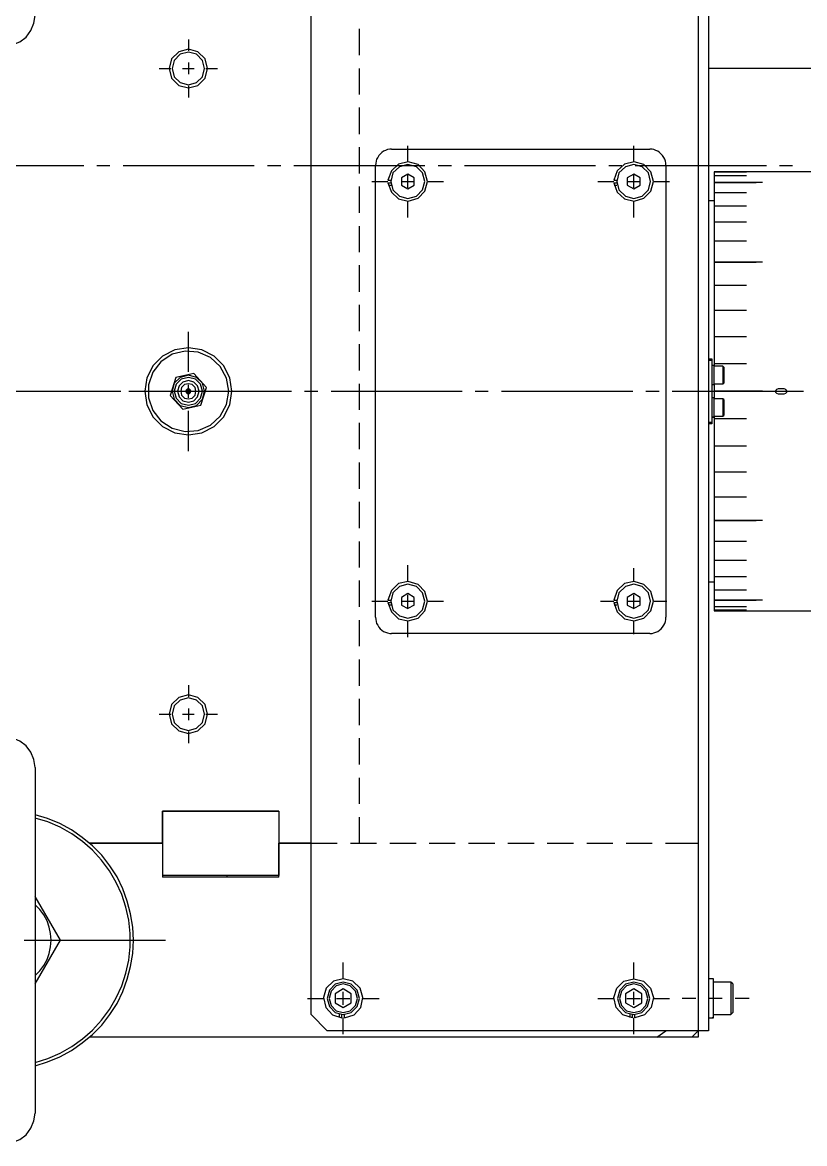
# Model space of a CAD drawing. Header units: millimetres. Extents: x -211 to 45495, y 24 to 52952.
# Drawn here: x 9934.4 to 10176.7, y 40282.5 to 40629.8 of the extents above; entities that cross this region are included whole.
import ezdxf

# ---------------------------------------------------------------- set-up
doc = ezdxf.new("R2010")
doc.units = ezdxf.units.MM
doc.layers.add('Layer2', color=7, linetype='Continuous')

# ---------------------------------------------------------------- blocks, each defined once
blk = doc.blocks.new('BLKF1716')
at = {"layer": 'Layer2', "color": 7, "linetype": 'Continuous', "lineweight": 25}
for p, q in [((9981.6, 40528.38), (9977.82, 40526.4)), ((9985.82, 40528.98), (9981.6, 40528.38)), ((9989.96, 40528.38), (9985.82, 40528.98)), ((9993.75, 40526.4), (9989.96, 40528.38)), ((9977.82, 40526.4), (9974.89, 40523.47)), ((9996.67, 40523.47), (9993.75, 40526.4)), ((9974.89, 40523.47), (9972.91, 40519.68)), ((9998.66, 40519.68), (9996.67, 40523.47)), ((9972.91, 40519.68), (9972.3, 40515.55)), ((9999.26, 40515.55), (9998.66, 40519.68)), ((9972.3, 40515.55), (9972.91, 40511.33)), ((9972.91, 40511.33), (9974.89, 40507.54)), ((9996.67, 40507.54), (9998.66, 40511.33)), ((9974.89, 40507.54), (9977.82, 40504.61)), ((9993.75, 40504.61), (9996.67, 40507.54)), ((9977.82, 40504.61), (9981.6, 40502.63)), ((9989.96, 40502.63), (9993.75, 40504.61)), ((9981.6, 40502.63), (9985.82, 40502.03)), ((9985.82, 40502.03), (9989.96, 40502.63))]:
    blk.add_line(p, q, dxfattribs=at)
blk = doc.blocks.new('BLKF1717')
at = {"layer": 'Layer2', "color": 7, "linetype": 'Continuous', "lineweight": 25}
for p, q in [((9980.74, 40527), (9977.3, 40524.67)), ((9984.79, 40527.95), (9980.74, 40527)), ((9988.84, 40527.6), (9984.79, 40527.95)), ((9992.63, 40525.97), (9988.84, 40527.6)), ((9995.64, 40523.21), (9992.63, 40525.97)), ((9974.8, 40521.49), (9973.42, 40517.53)), ((9977.3, 40524.67), (9974.8, 40521.49)), ((9997.62, 40519.59), (9995.64, 40523.21)), ((9998.31, 40515.55), (9997.62, 40519.59)), ((9973.42, 40517.53), (9973.42, 40513.48)), ((9973.42, 40513.48), (9974.8, 40509.6)), ((9995.64, 40507.8), (9997.62, 40511.41)), ((9974.8, 40509.6), (9977.3, 40506.33)), ((9992.63, 40505.04), (9995.64, 40507.8)), ((9977.3, 40506.33), (9980.74, 40504.09)), ((9980.74, 40504.09), (9984.79, 40503.06)), ((9988.84, 40503.4), (9992.63, 40505.04)), ((9984.79, 40503.06), (9988.84, 40503.4))]:
    blk.add_line(p, q, dxfattribs=at)
blk = doc.blocks.new('BLKF1934')
at = {"layer": 'Layer2', "color": 7, "linetype": 'Continuous', "lineweight": 25}
for p, q in [((9919.26, 40631.97), (9919.6, 40629.56)), ((9919.6, 40629.56), (9920.55, 40627.24)), ((9937, 40627.24), (9937.94, 40629.56)), ((9937.94, 40629.56), (9938.29, 40631.97)), ((9920.55, 40627.24), (9922.1, 40625.26)), ((9935.53, 40625.26), (9937, 40627.24)), ((9922.1, 40625.26), (9923.99, 40623.79)), ((9923.99, 40623.79), (9926.32, 40622.84)), ((9926.32, 40622.84), (9928.82, 40622.5)), ((9928.82, 40622.5), (9931.23, 40622.84)), ((9931.23, 40622.84), (9933.55, 40623.79)), ((9933.55, 40623.79), (9935.53, 40625.26))]:
    blk.add_line(p, q, dxfattribs=at)
blk = doc.blocks.new('BLKF1936')
at = {"layer": 'Layer2', "color": 7, "linetype": 'Continuous', "lineweight": 25}
for p, q in [((9945.95, 40381.64), (9942.16, 40383.19)), ((9949.57, 40379.66), (9945.95, 40381.64)), ((9952.93, 40377.33), (9949.57, 40379.66)), ((9956.11, 40374.75), (9952.93, 40377.33)), ((9958.96, 40371.82), (9956.11, 40374.75)), ((9961.45, 40368.55), (9958.96, 40371.82)), ((9963.69, 40365.1), (9961.45, 40368.55)), ((9965.5, 40361.4), (9963.69, 40365.1)), ((9966.88, 40357.61), (9965.5, 40361.4)), ((9967.91, 40353.65), (9966.88, 40357.61)), ((9968.6, 40349.6), (9967.91, 40353.65)), ((9968.77, 40345.56), (9968.6, 40349.6)), ((9968.6, 40341.42), (9968.77, 40345.56)), ((9967.91, 40337.38), (9968.6, 40341.42)), ((9966.88, 40333.41), (9967.91, 40337.38)), ((9965.5, 40329.63), (9966.88, 40333.41)), ((9963.69, 40325.92), (9965.5, 40329.63)), ((9961.45, 40322.48), (9963.69, 40325.92)), ((9958.96, 40319.21), (9961.45, 40322.48)), ((9956.11, 40316.28), (9958.96, 40319.21)), ((9949.57, 40311.37), (9952.93, 40313.69)), ((9952.93, 40313.69), (9956.11, 40316.28)), ((9942.16, 40307.84), (9945.95, 40309.39)), ((9945.95, 40309.39), (9949.57, 40311.37)), ((9938.29, 40306.63), (9942.16, 40307.84))]:
    blk.add_line(p, q, dxfattribs=at)
blk = doc.blocks.new('BLKF1938')
at = {"layer": 'Layer2', "color": 7, "linetype": 'Continuous', "lineweight": 25}
for p, q in [((9946.04, 40380.52), (9942.25, 40382.16)), ((9949.66, 40378.45), (9946.04, 40380.52)), ((9953.01, 40376.04), (9949.66, 40378.45)), ((9956.11, 40373.37), (9953.01, 40376.04)), ((9958.87, 40370.27), (9956.11, 40373.37)), ((9961.37, 40367), (9958.87, 40370.27)), ((9963.43, 40363.38), (9961.37, 40367)), ((9965.16, 40359.68), (9963.43, 40363.38)), ((9966.45, 40355.72), (9965.16, 40359.68)), ((9967.31, 40351.67), (9966.45, 40355.72)), ((9967.74, 40347.54), (9967.31, 40351.67)), ((9967.74, 40343.49), (9967.74, 40347.54)), ((9967.31, 40339.36), (9967.74, 40343.49)), ((9966.45, 40335.31), (9967.31, 40339.36)), ((9965.16, 40331.35), (9966.45, 40335.31)), ((9963.43, 40327.65), (9965.16, 40331.35)), ((9961.37, 40324.03), (9963.43, 40327.65)), ((9958.87, 40320.76), (9961.37, 40324.03)), ((9956.11, 40317.66), (9958.87, 40320.76)), ((9953.01, 40314.99), (9956.11, 40317.66)), ((9949.66, 40312.58), (9953.01, 40314.99)), ((9942.25, 40308.87), (9946.04, 40310.51)), ((9946.04, 40310.51), (9949.66, 40312.58)), ((9938.29, 40307.67), (9942.25, 40308.87))]:
    blk.add_line(p, q, dxfattribs=at)
blk = doc.blocks.new('BLKF1939')
at = {"layer": 'Layer2', "color": 7, "linetype": 'Continuous', "lineweight": 25}
for p, q in [((9940.96, 40353.39), (9939.75, 40355.03)), ((9941.99, 40351.5), (9940.96, 40353.39)), ((9942.68, 40349.6), (9941.99, 40351.5)), ((9943.11, 40347.54), (9942.68, 40349.6)), ((9943.28, 40345.56), (9943.11, 40347.54)), ((9943.11, 40343.49), (9943.28, 40345.56)), ((9941.99, 40339.53), (9942.68, 40341.42)), ((9942.68, 40341.42), (9943.11, 40343.49)), ((9939.75, 40336), (9940.96, 40337.72)), ((9940.96, 40337.72), (9941.99, 40339.53)), ((9938.29, 40334.53), (9939.75, 40336))]:
    blk.add_line(p, q, dxfattribs=at)
blk = doc.blocks.new('BLKF1941')
at = {"layer": 'Layer2', "color": 7, "linetype": 'Continuous', "lineweight": 25}
for p, q in [((9919.26, 40291.99), (9919.6, 40289.58)), ((9919.6, 40289.58), (9920.55, 40287.26)), ((9937, 40287.26), (9937.94, 40289.58)), ((9920.55, 40287.26), (9922.1, 40285.28)), ((9922.1, 40285.28), (9923.99, 40283.81)), ((9933.55, 40283.81), (9935.53, 40285.28)), ((9935.53, 40285.28), (9937, 40287.26)), ((9923.99, 40283.81), (9926.32, 40282.87)), ((9926.32, 40282.87), (9928.82, 40282.52)), ((9928.82, 40282.52), (9931.23, 40282.87)), ((9931.23, 40282.87), (9933.55, 40283.81))]:
    blk.add_line(p, q, dxfattribs=at)
blk = doc.blocks.new('BLKF1942')
at = {"layer": 'Layer2', "color": 7, "linetype": 'Continuous', "lineweight": 25}
for p, q in [((9923.99, 40407.21), (9922.1, 40405.75)), ((9926.32, 40408.16), (9923.99, 40407.21)), ((9928.82, 40408.51), (9926.32, 40408.16)), ((9931.23, 40408.16), (9928.82, 40408.51)), ((9933.55, 40407.21), (9931.23, 40408.16)), ((9935.53, 40405.75), (9933.55, 40407.21)), ((9920.55, 40403.77), (9919.6, 40401.45)), ((9922.1, 40405.75), (9920.55, 40403.77)), ((9937, 40403.77), (9935.53, 40405.75)), ((9937.94, 40401.45), (9937, 40403.77)), ((9919.6, 40401.45), (9919.26, 40399.03)), ((9938.29, 40399.03), (9937.94, 40401.45))]:
    blk.add_line(p, q, dxfattribs=at)
blk = doc.blocks.new('BLKF2115')
at = {"layer": 'Layer2', "color": 7, "linetype": 'Continuous', "lineweight": 25}
for p, q in [((9985.39, 40515.72), (9985.31, 40515.55)), ((9985.31, 40515.55), (9985.39, 40515.29)), ((9985.57, 40515.98), (9985.39, 40515.72)), ((9985.39, 40515.29), (9985.57, 40515.12)), ((9986, 40515.98), (9985.57, 40515.98)), ((9985.57, 40515.12), (9985.82, 40515.03)), ((9985.82, 40515.03), (9986, 40515.12)), ((9986.25, 40515.72), (9986, 40515.98)), ((9986, 40515.12), (9986.25, 40515.29)), ((9986.25, 40515.55), (9986.25, 40515.72))]:
    blk.add_line(p, q, dxfattribs=at)
blk = doc.blocks.new('BLKF2116')
at = {"layer": 'Layer2', "color": 7, "linetype": 'Continuous', "lineweight": 25}
for p, q in [((9985.14, 40515.89), (9984.96, 40515.55)), ((9984.96, 40515.55), (9985.14, 40515.12)), ((9985.39, 40516.15), (9985.14, 40515.89)), ((9985.14, 40515.12), (9985.39, 40514.86)), ((9985.82, 40516.32), (9985.39, 40516.15)), ((9985.39, 40514.86), (9985.82, 40514.77)), ((9986.17, 40516.15), (9985.82, 40516.32)), ((9985.82, 40514.77), (9986.17, 40514.86)), ((9986.43, 40515.89), (9986.17, 40516.15)), ((9986.17, 40514.86), (9986.43, 40515.12)), ((9986.6, 40515.55), (9986.43, 40515.89))]:
    blk.add_line(p, q, dxfattribs=at)
blk = doc.blocks.new('BLKF2117')
at = {"layer": 'Layer2', "color": 7, "linetype": 'Continuous', "lineweight": 25}
for p, q in [((9985.82, 40517.87), (9984.62, 40517.61)), ((9986.94, 40517.61), (9985.82, 40517.87)), ((9983.67, 40516.75), (9983.41, 40515.55)), ((9983.41, 40515.55), (9983.67, 40514.34)), ((9984.62, 40517.61), (9983.67, 40516.75)), ((9983.67, 40514.34), (9984.62, 40513.39)), ((9987.89, 40516.75), (9986.94, 40517.61)), ((9986.94, 40513.39), (9987.89, 40514.34)), ((9988.15, 40515.55), (9987.89, 40516.75)), ((9984.62, 40513.39), (9985.82, 40513.14)), ((9985.82, 40513.14), (9986.94, 40513.39))]:
    blk.add_line(p, q, dxfattribs=at)
blk = doc.blocks.new('BLKF2118')
at = {"layer": 'Layer2', "color": 7, "linetype": 'Continuous', "lineweight": 25}
for p, q in [((9984.1, 40518.39), (9982.9, 40517.18)), ((9985.82, 40518.82), (9984.1, 40518.39)), ((9987.46, 40518.39), (9985.82, 40518.82)), ((9988.67, 40517.18), (9987.46, 40518.39)), ((9982.9, 40517.18), (9982.47, 40515.55)), ((9982.47, 40515.55), (9982.9, 40513.82)), ((9989.1, 40515.55), (9988.67, 40517.18)), ((9982.9, 40513.82), (9984.1, 40512.62)), ((9984.1, 40512.62), (9985.82, 40512.19)), ((9985.82, 40512.19), (9987.46, 40512.62)), ((9987.46, 40512.62), (9988.67, 40513.82))]:
    blk.add_line(p, q, dxfattribs=at)
blk = doc.blocks.new('BLKF2119')
at = {"layer": 'Layer2', "color": 7, "linetype": 'Continuous', "lineweight": 25}
for p, q in [((9983.59, 40519.25), (9982.04, 40517.7)), ((9985.82, 40519.85), (9983.59, 40519.25)), ((9987.98, 40519.25), (9985.82, 40519.85)), ((9989.53, 40517.7), (9987.98, 40519.25)), ((9982.04, 40517.7), (9981.43, 40515.55)), ((9981.43, 40515.55), (9982.04, 40513.39)), ((9990.13, 40515.55), (9989.53, 40517.7)), ((9982.04, 40513.39), (9983.59, 40511.76)), ((9983.59, 40511.76), (9985.82, 40511.24)), ((9985.82, 40511.24), (9987.98, 40511.76)), ((9987.98, 40511.76), (9989.53, 40513.39))]:
    blk.add_line(p, q, dxfattribs=at)
blk = doc.blocks.new('BLKF2120')
at = {"layer": 'Layer2', "color": 7, "linetype": 'Continuous', "lineweight": 25}
for p, q in [((9981.43, 40518.04), (9980.74, 40515.55)), ((9983.24, 40519.85), (9981.43, 40518.04)), ((9985.82, 40520.54), (9983.24, 40519.85)), ((9988.32, 40519.85), (9985.82, 40520.54)), ((9990.13, 40518.04), (9988.32, 40519.85)), ((9990.82, 40515.55), (9990.13, 40518.04)), ((9980.74, 40515.55), (9981.43, 40513.05)), ((9981.43, 40513.05), (9983.24, 40511.15)), ((9983.24, 40511.15), (9985.82, 40510.55)), ((9985.82, 40510.55), (9988.32, 40511.15)), ((9988.32, 40511.15), (9990.13, 40513.05))]:
    blk.add_line(p, q, dxfattribs=at)
blk = doc.blocks.new('BLKF2133')
at = {"layer": 'Layer2', "color": 7, "linetype": 'Continuous', "lineweight": 25}
for p, q in [((10126.28, 40328.94), (10123.78, 40330.4)), ((10121.28, 40328.94), (10121.28, 40326.1)), ((10126.28, 40326.1), (10126.28, 40328.94)), ((10121.28, 40326.1), (10123.78, 40324.63)), ((10123.78, 40324.63), (10126.28, 40326.1))]:
    blk.add_line(p, q, dxfattribs=at)
blk = doc.blocks.new('BLKF2134')
at = {"layer": 'Layer2', "color": 7, "linetype": 'Continuous', "lineweight": 25}
for p, q in [((10121.54, 40331.35), (10119.99, 40329.71)), ((10123.78, 40331.95), (10121.54, 40331.35)), ((10126.02, 40331.35), (10123.78, 40331.95)), ((10127.57, 40329.71), (10126.02, 40331.35)), ((10119.99, 40329.71), (10119.39, 40327.47)), ((10119.39, 40327.47), (10119.99, 40325.32)), ((10128.17, 40327.47), (10127.57, 40329.71)), ((10119.99, 40325.32), (10121.54, 40323.68)), ((10121.54, 40323.68), (10123.78, 40323.08)), ((10123.78, 40323.08), (10126.02, 40323.68)), ((10126.02, 40323.68), (10127.57, 40325.32))]:
    blk.add_line(p, q, dxfattribs=at)
blk = doc.blocks.new('BLKF2135')
at = {"layer": 'Layer2', "color": 7, "linetype": 'Continuous', "lineweight": 25}
for p, q in [((10121.28, 40331.86), (10119.47, 40330.06)), ((10123.78, 40332.55), (10121.28, 40331.86)), ((10126.28, 40331.86), (10123.78, 40332.55)), ((10128.08, 40330.06), (10126.28, 40331.86)), ((10119.47, 40330.06), (10118.78, 40327.47)), ((10118.78, 40327.47), (10119.47, 40324.98)), ((10128.77, 40327.47), (10128.08, 40330.06)), ((10119.47, 40324.98), (10121.28, 40323.17)), ((10126.28, 40323.17), (10128.08, 40324.98)), ((10121.28, 40323.17), (10123.78, 40322.48)), ((10123.78, 40322.48), (10126.28, 40323.17))]:
    blk.add_line(p, q, dxfattribs=at)
blk = doc.blocks.new('BLKF2136')
at = {"layer": 'Layer2', "color": 7, "linetype": 'Continuous', "lineweight": 25}
for p, q in [((10036.29, 40328.94), (10033.79, 40330.4)), ((10036.29, 40326.1), (10036.29, 40328.94)), ((10031.29, 40326.1), (10033.79, 40324.63)), ((10033.79, 40324.63), (10036.29, 40326.1))]:
    blk.add_line(p, q, dxfattribs=at)
blk = doc.blocks.new('BLKF2137')
at = {"layer": 'Layer2', "color": 7, "linetype": 'Continuous', "lineweight": 25}
for p, q in [((10031.55, 40331.35), (10030, 40329.71)), ((10033.79, 40331.95), (10031.55, 40331.35)), ((10035.94, 40331.35), (10033.79, 40331.95)), ((10037.58, 40329.71), (10035.94, 40331.35)), ((10030, 40329.71), (10029.4, 40327.47)), ((10029.4, 40327.47), (10030, 40325.32)), ((10038.18, 40327.47), (10037.58, 40329.71)), ((10030, 40325.32), (10031.55, 40323.68)), ((10031.55, 40323.68), (10033.79, 40323.08)), ((10033.79, 40323.08), (10035.94, 40323.68)), ((10035.94, 40323.68), (10037.58, 40325.32))]:
    blk.add_line(p, q, dxfattribs=at)
blk = doc.blocks.new('BLKF2138')
at = {"layer": 'Layer2', "color": 7, "linetype": 'Continuous', "lineweight": 25}
for p, q in [((10031.29, 40331.86), (10029.48, 40330.06)), ((10033.79, 40332.55), (10031.29, 40331.86)), ((10036.29, 40331.86), (10033.79, 40332.55)), ((10038.1, 40330.06), (10036.29, 40331.86)), ((10029.48, 40330.06), (10028.8, 40327.47)), ((10028.8, 40327.47), (10029.48, 40324.98)), ((10038.78, 40327.47), (10038.1, 40330.06)), ((10029.48, 40324.98), (10031.29, 40323.17)), ((10036.29, 40323.17), (10038.1, 40324.98)), ((10031.29, 40323.17), (10033.79, 40322.48)), ((10033.79, 40322.48), (10036.29, 40323.17))]:
    blk.add_line(p, q, dxfattribs=at)
blk = doc.blocks.new('BLKF2148')
at = {"layer": 'Layer2', "color": 7, "linetype": 'Continuous', "lineweight": 25}
for p, q in [((10121.2, 40585.04), (10119.21, 40583.15)), ((10123.78, 40585.73), (10121.2, 40585.04)), ((10126.36, 40585.04), (10123.78, 40585.73)), ((10128.34, 40583.15), (10126.36, 40585.04)), ((10119.21, 40583.15), (10118.53, 40580.48)), ((10118.53, 40580.48), (10119.21, 40577.89)), ((10129.03, 40580.48), (10128.34, 40583.15)), ((10119.21, 40577.89), (10121.2, 40576)), ((10126.36, 40576), (10128.34, 40577.89)), ((10121.2, 40576), (10123.78, 40575.22)), ((10123.78, 40575.22), (10126.36, 40576))]:
    blk.add_line(p, q, dxfattribs=at)
blk = doc.blocks.new('BLKF2149')
at = {"layer": 'Layer2', "color": 7, "linetype": 'Continuous', "lineweight": 25}
for p, q in [((10051.18, 40585.04), (10049.2, 40583.15)), ((10053.77, 40585.73), (10051.18, 40585.04)), ((10056.44, 40585.04), (10053.77, 40585.73)), ((10058.33, 40583.15), (10056.44, 40585.04)), ((10049.2, 40583.15), (10048.52, 40580.48)), ((10048.52, 40580.48), (10049.2, 40577.89)), ((10059.02, 40580.48), (10058.33, 40583.15)), ((10049.2, 40577.89), (10051.18, 40576)), ((10056.44, 40576), (10058.33, 40577.89)), ((10051.18, 40576), (10053.77, 40575.22)), ((10053.77, 40575.22), (10056.44, 40576))]:
    blk.add_line(p, q, dxfattribs=at)
blk = doc.blocks.new('BLKF2150')
at = {"layer": 'Layer2', "color": 7, "linetype": 'Continuous', "lineweight": 25}
for p, q in [((10123.78, 40455.78), (10121.2, 40455.09)), ((10126.36, 40455.09), (10123.78, 40455.78)), ((10119.21, 40453.11), (10118.53, 40450.53)), ((10121.2, 40455.09), (10119.21, 40453.11)), ((10128.34, 40453.11), (10126.36, 40455.09)), ((10129.03, 40450.53), (10128.34, 40453.11)), ((10118.53, 40450.53), (10119.21, 40447.86)), ((10119.21, 40447.86), (10121.2, 40445.97)), ((10121.2, 40445.97), (10123.78, 40445.28)), ((10123.78, 40445.28), (10126.36, 40445.97)), ((10126.36, 40445.97), (10128.34, 40447.86))]:
    blk.add_line(p, q, dxfattribs=at)
blk = doc.blocks.new('BLKF2151')
at = {"layer": 'Layer2', "color": 7, "linetype": 'Continuous', "lineweight": 25}
for p, q in [((10053.77, 40455.78), (10051.18, 40455.09)), ((10056.44, 40455.09), (10053.77, 40455.78)), ((10049.2, 40453.11), (10048.52, 40450.53)), ((10051.18, 40455.09), (10049.2, 40453.11)), ((10058.33, 40453.11), (10056.44, 40455.09)), ((10059.02, 40450.53), (10058.33, 40453.11)), ((10048.52, 40450.53), (10049.2, 40447.86)), ((10049.2, 40447.86), (10051.18, 40445.97)), ((10051.18, 40445.97), (10053.77, 40445.28)), ((10053.77, 40445.28), (10056.44, 40445.97)), ((10056.44, 40445.97), (10058.33, 40447.86))]:
    blk.add_line(p, q, dxfattribs=at)
blk = doc.blocks.new('BLKF2209')
at = {"layer": 'Layer2', "color": 7, "linetype": 'Continuous', "lineweight": 25}
for p, q in [((10130.07, 40590.38), (10129.46, 40590.47)), ((10130.67, 40590.12), (10130.07, 40590.38)), ((10131.27, 40589.86), (10130.67, 40590.12)), ((10131.79, 40589.52), (10131.27, 40589.86)), ((10132.3, 40589), (10131.79, 40589.52)), ((10132.73, 40588.57), (10132.3, 40589)), ((10133.08, 40587.97), (10132.73, 40588.57)), ((10133.42, 40587.45), (10133.08, 40587.97)), ((10133.6, 40586.76), (10133.42, 40587.45)), ((10133.77, 40586.16), (10133.6, 40586.76)), ((10133.77, 40585.47), (10133.77, 40586.16))]:
    blk.add_line(p, q, dxfattribs=at)
blk = doc.blocks.new('BLKF2210')
at = {"layer": 'Layer2', "color": 7, "linetype": 'Continuous', "lineweight": 25}
for p, q in [((10133.6, 40444.24), (10133.77, 40444.85)), ((10131.27, 40441.14), (10131.79, 40441.57)), ((10131.79, 40441.57), (10132.3, 40442)), ((10132.3, 40442), (10132.73, 40442.44)), ((10132.73, 40442.44), (10133.08, 40443.04)), ((10133.08, 40443.04), (10133.42, 40443.64)), ((10133.42, 40443.64), (10133.6, 40444.24)), ((10128.77, 40440.54), (10129.46, 40440.54)), ((10129.46, 40440.54), (10130.07, 40440.71)), ((10130.07, 40440.71), (10130.67, 40440.89)), ((10130.67, 40440.89), (10131.27, 40441.14))]:
    blk.add_line(p, q, dxfattribs=at)
blk = doc.blocks.new('BLKF2211')
at = {"layer": 'Layer2', "color": 7, "linetype": 'Continuous', "lineweight": 25}
for p, q in [((10043.78, 40445.54), (10043.87, 40444.85)), ((10043.87, 40444.85), (10043.95, 40444.24)), ((10043.95, 40444.24), (10044.12, 40443.64)), ((10044.12, 40443.64), (10044.47, 40443.04)), ((10044.47, 40443.04), (10044.81, 40442.44)), ((10044.81, 40442.44), (10045.24, 40442)), ((10045.24, 40442), (10045.76, 40441.57)), ((10045.76, 40441.57), (10046.28, 40441.14)), ((10046.28, 40441.14), (10046.88, 40440.89)), ((10046.88, 40440.89), (10047.48, 40440.71)), ((10047.48, 40440.71), (10048.17, 40440.54))]:
    blk.add_line(p, q, dxfattribs=at)
blk = doc.blocks.new('BLKF2212')
at = {"layer": 'Layer2', "color": 7, "linetype": 'Continuous', "lineweight": 25}
for p, q in [((10044.12, 40587.45), (10043.95, 40586.76)), ((10044.47, 40587.97), (10044.12, 40587.45)), ((10044.81, 40588.57), (10044.47, 40587.97)), ((10045.24, 40589), (10044.81, 40588.57)), ((10045.76, 40589.52), (10045.24, 40589)), ((10046.28, 40589.86), (10045.76, 40589.52)), ((10046.88, 40590.12), (10046.28, 40589.86)), ((10047.48, 40590.38), (10046.88, 40590.12)), ((10048.17, 40590.47), (10047.48, 40590.38)), ((10048.77, 40590.47), (10048.17, 40590.47)), ((10043.95, 40586.76), (10043.87, 40586.16))]:
    blk.add_line(p, q, dxfattribs=at)
blk = doc.blocks.new('BLKF2279')
at = {"layer": 'Layer2', "color": 7, "linetype": 'Continuous', "lineweight": 25}
for p, q in [((10028.54, 40330.66), (10027.68, 40327.73)), ((10030.78, 40332.81), (10028.54, 40330.66)), ((10033.79, 40333.59), (10030.78, 40332.81)), ((10036.8, 40332.81), (10033.79, 40333.59)), ((10039.04, 40330.66), (10036.8, 40332.81)), ((10039.9, 40327.73), (10039.04, 40330.66)), ((10027.68, 40327.73), (10028.36, 40324.72)), ((10039.21, 40324.72), (10039.9, 40327.73)), ((10028.36, 40324.72), (10030.43, 40322.39)), ((10037.15, 40322.39), (10039.21, 40324.72)), ((10034.13, 40321.45), (10037.15, 40322.39))]:
    blk.add_line(p, q, dxfattribs=at)
blk = doc.blocks.new('BLKF2280')
at = {"layer": 'Layer2', "color": 7, "linetype": 'Continuous', "lineweight": 25}
for p, q in [((10117.66, 40327.73), (10118.53, 40330.66)), ((10118.53, 40330.66), (10120.76, 40332.81)), ((10120.76, 40332.81), (10123.78, 40333.59)), ((10123.78, 40333.59), (10126.79, 40332.81)), ((10126.79, 40332.81), (10129.03, 40330.66)), ((10129.03, 40330.66), (10129.89, 40327.73)), ((10118.35, 40324.72), (10117.66, 40327.73)), ((10129.89, 40327.73), (10129.2, 40324.72)), ((10120.42, 40322.39), (10118.35, 40324.72)), ((10129.2, 40324.72), (10127.14, 40322.39)), ((10123.43, 40321.45), (10120.42, 40322.39))]:
    blk.add_line(p, q, dxfattribs=at)
blk = doc.blocks.new('BLKF2298')
at = {"layer": 'Layer2', "color": 7, "linetype": 'Continuous', "lineweight": 25}
for p, q in [((10050.93, 40455.96), (10048.69, 40453.8)), ((10053.94, 40456.64), (10050.93, 40455.96)), ((10056.95, 40455.7), (10053.94, 40456.64)), ((10059.11, 40453.54), (10056.95, 40455.7)), ((10059.88, 40450.53), (10059.11, 40453.54)), ((10047.65, 40450.1), (10048.69, 40447.17)), ((10059.11, 40447.52), (10059.88, 40450.53)), ((10048.69, 40447.17), (10050.93, 40445.1)), ((10050.93, 40445.1), (10053.94, 40444.42)), ((10053.94, 40444.42), (10056.95, 40445.28)), ((10056.95, 40445.28), (10059.11, 40447.52))]:
    blk.add_line(p, q, dxfattribs=at)
blk = doc.blocks.new('BLKF2299')
at = {"layer": 'Layer2', "color": 7, "linetype": 'Continuous', "lineweight": 25}
for p, q in [((10120.94, 40455.96), (10118.7, 40453.8)), ((10123.95, 40456.64), (10120.94, 40455.96)), ((10126.97, 40455.7), (10123.95, 40456.64)), ((10129.12, 40453.54), (10126.97, 40455.7)), ((10129.89, 40450.53), (10129.12, 40453.54)), ((10117.66, 40450.1), (10118.7, 40447.17)), ((10129.12, 40447.52), (10129.89, 40450.53)), ((10118.7, 40447.17), (10120.94, 40445.1)), ((10120.94, 40445.1), (10123.95, 40444.42)), ((10123.95, 40444.42), (10126.97, 40445.28)), ((10126.97, 40445.28), (10129.12, 40447.52))]:
    blk.add_line(p, q, dxfattribs=at)
blk = doc.blocks.new('BLKF2300')
at = {"layer": 'Layer2', "color": 7, "linetype": 'Continuous', "lineweight": 25}
for p, q in [((10050.93, 40585.9), (10048.69, 40583.83)), ((10053.94, 40586.59), (10050.93, 40585.9)), ((10056.95, 40585.73), (10053.94, 40586.59)), ((10059.11, 40583.49), (10056.95, 40585.73)), ((10059.88, 40580.48), (10059.11, 40583.49)), ((10059.11, 40577.55), (10059.88, 40580.48)), ((10047.65, 40580.13), (10048.69, 40577.2)), ((10048.69, 40577.2), (10050.93, 40575.14)), ((10056.95, 40575.31), (10059.11, 40577.55)), ((10050.93, 40575.14), (10053.94, 40574.45)), ((10053.94, 40574.45), (10056.95, 40575.31))]:
    blk.add_line(p, q, dxfattribs=at)
blk = doc.blocks.new('BLKF2301')
at = {"layer": 'Layer2', "color": 7, "linetype": 'Continuous', "lineweight": 25}
for p, q in [((10120.94, 40585.9), (10118.7, 40583.83)), ((10123.95, 40586.59), (10120.94, 40585.9)), ((10126.97, 40585.73), (10123.95, 40586.59)), ((10129.12, 40583.49), (10126.97, 40585.73)), ((10129.89, 40580.48), (10129.12, 40583.49)), ((10129.12, 40577.55), (10129.89, 40580.48)), ((10117.66, 40580.13), (10118.7, 40577.2)), ((10118.7, 40577.2), (10120.94, 40575.14)), ((10126.97, 40575.31), (10129.12, 40577.55)), ((10120.94, 40575.14), (10123.95, 40574.45)), ((10123.95, 40574.45), (10126.97, 40575.31))]:
    blk.add_line(p, q, dxfattribs=at)
blk = doc.blocks.new('BLKF2324')
at = {"layer": 'Layer2', "color": 7, "linetype": 'Continuous', "lineweight": 25}
for p, q in [((9982.81, 40420.73), (9980.57, 40418.5)), ((9985.82, 40421.51), (9982.81, 40420.73)), ((9988.75, 40420.73), (9985.82, 40421.51)), ((9990.99, 40418.5), (9988.75, 40420.73)), ((9980.57, 40418.5), (9979.8, 40415.48)), ((9991.77, 40415.48), (9990.99, 40418.5)), ((9979.8, 40415.48), (9980.57, 40412.55)), ((9980.57, 40412.55), (9982.81, 40410.31)), ((9982.81, 40410.31), (9985.82, 40409.54)), ((9985.82, 40409.54), (9988.75, 40410.31)), ((9988.75, 40410.31), (9990.99, 40412.55))]:
    blk.add_line(p, q, dxfattribs=at)
blk = doc.blocks.new('BLKF2325')
at = {"layer": 'Layer2', "color": 7, "linetype": 'Continuous', "lineweight": 25}
for p, q in [((9985.82, 40420.56), (9983.24, 40419.87)), ((9988.32, 40419.87), (9985.82, 40420.56)), ((9981.43, 40418.07), (9980.74, 40415.48)), ((9983.24, 40419.87), (9981.43, 40418.07)), ((9990.13, 40418.07), (9988.32, 40419.87)), ((9990.82, 40415.48), (9990.13, 40418.07)), ((9980.74, 40415.48), (9981.43, 40412.98)), ((9981.43, 40412.98), (9983.24, 40411.18)), ((9983.24, 40411.18), (9985.82, 40410.49)), ((9985.82, 40410.49), (9988.32, 40411.18)), ((9988.32, 40411.18), (9990.13, 40412.98))]:
    blk.add_line(p, q, dxfattribs=at)
blk = doc.blocks.new('BLKF2326')
at = {"layer": 'Layer2', "color": 7, "linetype": 'Continuous', "lineweight": 25}
for p, q in [((9980.57, 40618.54), (9979.8, 40615.52)), ((9982.81, 40620.69), (9980.57, 40618.54)), ((9985.82, 40621.47), (9982.81, 40620.69)), ((9988.75, 40620.69), (9985.82, 40621.47)), ((9990.99, 40618.54), (9988.75, 40620.69)), ((9991.77, 40615.52), (9990.99, 40618.54)), ((9979.8, 40615.52), (9980.57, 40612.51)), ((9980.57, 40612.51), (9982.81, 40610.27)), ((9988.75, 40610.27), (9990.99, 40612.51)), ((9982.81, 40610.27), (9985.82, 40609.5)), ((9985.82, 40609.5), (9988.75, 40610.27))]:
    blk.add_line(p, q, dxfattribs=at)
blk = doc.blocks.new('BLKF2327')
at = {"layer": 'Layer2', "color": 7, "linetype": 'Continuous', "lineweight": 25}
for p, q in [((9983.24, 40619.92), (9981.43, 40618.02)), ((9985.82, 40620.52), (9983.24, 40619.92)), ((9988.32, 40619.92), (9985.82, 40620.52)), ((9990.13, 40618.02), (9988.32, 40619.92)), ((9981.43, 40618.02), (9980.74, 40615.52)), ((9980.74, 40615.52), (9981.43, 40612.94)), ((9990.82, 40615.52), (9990.13, 40618.02)), ((9981.43, 40612.94), (9983.24, 40611.13)), ((9988.32, 40611.13), (9990.13, 40612.94)), ((9983.24, 40611.13), (9985.82, 40610.44)), ((9985.82, 40610.44), (9988.32, 40611.13))]:
    blk.add_line(p, q, dxfattribs=at)
blk = doc.blocks.new('BLKF2379')
at = {"layer": 'Layer2', "color": 7, "linetype": 'Continuous', "lineweight": 25}
for p, q in [((10167.7, 40515.72), (10167.7, 40515.29)), ((10167.7, 40515.29), (10168.04, 40514.94)), ((10168.56, 40516.24), (10168.04, 40516.06)), ((10168.04, 40514.94), (10168.56, 40514.77)), ((10170.45, 40516.24), (10168.56, 40516.24)), ((10168.56, 40514.77), (10170.37, 40514.77)), ((10170.37, 40514.77), (10170.88, 40514.94)), ((10170.88, 40516.06), (10170.45, 40516.24)), ((10171.23, 40515.72), (10170.88, 40516.06)), ((10170.88, 40514.94), (10171.23, 40515.29)), ((10171.23, 40515.29), (10171.23, 40515.72))]:
    blk.add_line(p, q, dxfattribs=at)
blk = doc.blocks.new('BLKF1660')
at = {"layer": 'Layer2', "color": 7, "linetype": 'Continuous', "lineweight": 25}
for p, q in [((10143.76, 40713.52), (10143.76, 40317.48)), ((10146.94, 40713.52), (10146.94, 40317.48)), ((10023.8, 40322.48), (10023.8, 40708.53)), ((10038.78, 40619.66), (10038.78, 40627.75)), ((9985.82, 40624.48), (9985.82, 40620.95)), ((9976.78, 40615.52), (9980.4, 40615.52)), ((9984.02, 40615.52), (9987.55, 40615.52)), ((9985.82, 40617.33), (9985.82, 40613.72)), ((9990.13, 40612.94), (9990.82, 40615.52)), ((9990.99, 40612.51), (9991.77, 40615.52)), ((9991.16, 40615.52), (9994.78, 40615.52)), ((10038.78, 40607.43), (10038.78, 40615.52)), ((10206.79, 40615.52), (10146.94, 40615.52)), ((9985.82, 40610.1), (9985.82, 40606.48)), ((10038.78, 40595.2), (10038.78, 40603.38)), ((10038.78, 40582.97), (10038.78, 40591.15)), ((10053.77, 40586.59), (10053.77, 40591.59)), ((10123.78, 40586.59), (10123.78, 40591.59)), ((10048.77, 40590.47), (10128.77, 40590.47)), ((10129.46, 40590.47), (10128.77, 40590.47)), ((9912.63, 40585.47), (9953.36, 40585.47)), ((9957.41, 40585.47), (9961.45, 40585.47)), ((9965.59, 40585.47), (10006.23, 40585.47)), ((10010.28, 40585.47), (10014.41, 40585.47)), ((10018.46, 40585.47), (10059.11, 40585.47)), ((10043.87, 40586.16), (10043.78, 40585.47)), ((10043.78, 40445.54), (10043.78, 40585.47)), ((10048.69, 40583.83), (10047.65, 40580.91)), ((10063.15, 40585.47), (10067.29, 40585.47)), ((10071.34, 40585.47), (10111.98, 40585.47)), ((10116.11, 40585.47), (10120.16, 40585.47)), ((10118.7, 40583.83), (10117.66, 40580.91)), ((10124.21, 40585.47), (10164.94, 40585.47)), ((10133.77, 40585.47), (10133.77, 40445.54)), ((10168.99, 40585.47), (10173.04, 40585.47)), ((10042.66, 40580.48), (10047.65, 40580.48)), ((10047.65, 40580.91), (10048.52, 40580.91)), ((10053.77, 40582.8), (10051.79, 40581.68)), ((10051.79, 40581.68), (10051.79, 40579.36)), ((10051.79, 40580.48), (10055.83, 40580.48)), ((10055.75, 40581.68), (10053.77, 40582.8)), ((10053.77, 40578.5), (10053.77, 40582.54)), ((10055.75, 40579.36), (10055.75, 40581.68)), ((10058.33, 40577.89), (10059.02, 40580.48)), ((10059.88, 40580.48), (10064.88, 40580.48)), ((10112.67, 40580.48), (10117.66, 40580.48)), ((10117.66, 40580.91), (10118.53, 40580.91)), ((10121.71, 40580.48), (10125.85, 40580.48)), ((10123.78, 40582.8), (10121.8, 40581.68)), ((10121.8, 40581.68), (10121.8, 40579.36)), ((10125.76, 40581.68), (10123.78, 40582.8)), ((10123.78, 40578.5), (10123.78, 40582.54)), ((10125.76, 40579.36), (10125.76, 40581.68)), ((10128.34, 40577.89), (10129.03, 40580.48)), ((10129.89, 40580.48), (10134.89, 40580.48)), ((10148.75, 40583.49), (10148.75, 40523.3)), ((10189.74, 40583.49), (10148.75, 40583.49)), ((10158.74, 40583.4), (10148.75, 40583.4)), ((10158.74, 40583.4), (10148.75, 40583.4)), ((10158.74, 40582.28), (10148.75, 40582.28)), ((10158.74, 40582.28), (10148.75, 40582.28)), ((10038.78, 40570.83), (10038.78, 40578.93)), ((10047.65, 40580.13), (10048.52, 40580.13)), ((10047.83, 40579.36), (10048.69, 40579.36)), ((10051.79, 40579.36), (10053.77, 40578.24)), ((10053.77, 40578.24), (10055.75, 40579.36)), ((10117.66, 40580.13), (10118.53, 40580.13)), ((10117.75, 40579.36), (10118.61, 40579.36)), ((10121.8, 40579.36), (10123.78, 40578.24)), ((10123.78, 40578.24), (10125.76, 40579.36)), ((10148.75, 40580.22), (10161.76, 40580.22)), ((10163.74, 40580.22), (10148.75, 40580.22)), ((10158.74, 40577.03), (10148.75, 40577.03)), ((10158.74, 40577.03), (10148.75, 40577.03)), ((10053.77, 40569.37), (10053.77, 40574.45)), ((10123.78, 40569.37), (10123.78, 40574.45)), ((10148.75, 40574.53), (10146.94, 40574.53)), ((10158.74, 40572.9), (10148.75, 40572.9)), ((10158.74, 40572.9), (10148.75, 40572.9)), ((10038.78, 40558.6), (10038.78, 40566.7)), ((10158.74, 40567.9), (10148.75, 40567.9)), ((10158.74, 40567.9), (10148.75, 40567.9)), ((10158.74, 40562.05), (10148.75, 40562.05)), ((10158.74, 40562.05), (10148.75, 40562.05)), ((10038.78, 40546.38), (10038.78, 40554.56)), ((10163.74, 40555.5), (10148.75, 40555.5)), ((10148.75, 40555.5), (10161.76, 40555.5)), ((10158.74, 40548.27), (10148.75, 40548.27)), ((10158.74, 40548.27), (10148.75, 40548.27)), ((10038.78, 40534.15), (10038.78, 40542.33)), ((10158.74, 40540.52), (10148.75, 40540.52)), ((10158.74, 40540.52), (10148.75, 40540.52)), ((9985.82, 40521.57), (9985.82, 40533.97)), ((10158.74, 40532.42), (10148.75, 40532.42)), ((10158.74, 40532.42), (10148.75, 40532.42)), ((10038.78, 40522), (10038.78, 40530.1)), ((10146.94, 40525.54), (10147.98, 40525.54)), ((10147.98, 40525.02), (10146.94, 40525.02)), ((10147.98, 40525.54), (10147.98, 40505.47)), ((10148.67, 40523.47), (10147.98, 40523.47)), ((10148.67, 40517.61), (10148.67, 40523.47)), ((10151.42, 40523.3), (10148.67, 40523.3)), ((10158.74, 40524.07), (10148.75, 40524.07)), ((10158.74, 40524.07), (10148.75, 40524.07)), ((10151.42, 40523.3), (10151.42, 40517.79)), ((10151.68, 40522.95), (10151.42, 40523.3)), ((10151.68, 40522.95), (10151.68, 40518.04)), ((9981.86, 40519.77), (9980.14, 40514.25)), ((9987.46, 40521.06), (9981.86, 40519.77)), ((9987.46, 40521.06), (9991.42, 40516.75)), ((10038.78, 40509.78), (10038.78, 40517.87)), ((10148.67, 40517.79), (10151.42, 40517.79)), ((10148.75, 40517.79), (10148.75, 40513.22)), ((10151.42, 40517.79), (10151.68, 40518.04)), ((9924.17, 40515.55), (9964.9, 40515.55)), ((9967.31, 40515.55), (9979.71, 40515.55)), ((9968.95, 40515.55), (9972.99, 40515.55)), ((9977.04, 40515.55), (10017.77, 40515.55)), ((9983.76, 40515.55), (9987.8, 40515.55)), ((9985.82, 40513.48), (9985.82, 40517.53)), ((9986.25, 40515.29), (9986.25, 40515.55)), ((9986.43, 40515.12), (9986.6, 40515.55)), ((9987.89, 40514.34), (9988.15, 40515.55)), ((9988.67, 40513.82), (9989.1, 40515.55)), ((9989.53, 40513.39), (9990.13, 40515.55)), ((9989.7, 40511.24), (9991.42, 40516.75)), ((9990.13, 40513.05), (9990.82, 40515.55)), ((9991.85, 40515.55), (10004.25, 40515.55)), ((9997.62, 40511.41), (9998.31, 40515.55)), ((9998.66, 40511.33), (9999.26, 40515.55)), ((10021.82, 40515.55), (10025.87, 40515.55)), ((10030, 40515.55), (10070.65, 40515.55)), ((10074.69, 40515.55), (10078.74, 40515.55)), ((10082.87, 40515.55), (10123.52, 40515.55)), ((10127.57, 40515.55), (10131.7, 40515.55)), ((10135.75, 40515.55), (10176.39, 40515.55)), ((10147.98, 40517.53), (10148.06, 40517.53)), ((10148.06, 40517.53), (10148.15, 40517.61)), ((10148.15, 40517.61), (10148.67, 40517.61)), ((10148.32, 40517.61), (10148.49, 40517.61)), ((10148.49, 40517.61), (10148.58, 40517.53)), ((10148.58, 40517.53), (10148.67, 40517.53)), ((10148.75, 40515.55), (10161.76, 40515.55)), ((10163.74, 40515.55), (10148.75, 40515.55)), ((10168.04, 40516.06), (10167.7, 40515.72)), ((9984.1, 40510.04), (9980.14, 40514.25)), ((9984.1, 40510.04), (9989.7, 40511.24)), ((10148.67, 40513.48), (10147.98, 40513.48)), ((10148.67, 40507.62), (10148.67, 40513.48)), ((10151.42, 40513.22), (10148.67, 40513.22)), ((10151.42, 40513.22), (10151.42, 40507.8)), ((10151.68, 40512.96), (10151.42, 40513.22)), ((10151.68, 40512.96), (10151.68, 40508.05)), ((9985.82, 40497.03), (9985.82, 40509.43)), ((10147.98, 40507.54), (10148.24, 40507.54)), ((10148.24, 40507.54), (10148.32, 40507.62)), ((10148.32, 40507.62), (10148.67, 40507.62)), ((10148.32, 40507.62), (10148.32, 40507.54)), ((10148.32, 40507.54), (10148.67, 40507.54)), ((10148.67, 40507.8), (10151.42, 40507.8)), ((10148.75, 40507.8), (10148.75, 40447.52)), ((10151.42, 40507.8), (10151.68, 40508.05)), ((10038.78, 40497.55), (10038.78, 40505.73)), ((10146.94, 40505.99), (10147.98, 40505.99)), ((10147.98, 40505.47), (10146.94, 40505.47)), ((10158.74, 40507.02), (10148.75, 40507.02)), ((10158.74, 40507.02), (10148.75, 40507.02)), ((10158.74, 40498.58), (10148.75, 40498.58)), ((10158.74, 40498.58), (10148.75, 40498.58)), ((10038.78, 40485.32), (10038.78, 40493.5)), ((10158.74, 40490.49), (10148.75, 40490.49)), ((10158.74, 40490.49), (10148.75, 40490.49)), ((10038.78, 40473.18), (10038.78, 40481.27)), ((10158.74, 40482.74), (10148.75, 40482.74)), ((10158.74, 40482.74), (10148.75, 40482.74)), ((10163.74, 40475.5), (10148.75, 40475.5)), ((10148.75, 40475.5), (10161.76, 40475.5)), ((10038.78, 40460.95), (10038.78, 40469.04)), ((10158.74, 40468.96), (10148.75, 40468.96)), ((10158.74, 40468.96), (10148.75, 40468.96)), ((10158.74, 40463.1), (10148.75, 40463.1)), ((10158.74, 40463.1), (10148.75, 40463.1)), ((10053.77, 40456.64), (10053.77, 40461.64)), ((10123.78, 40456.64), (10123.78, 40460.78)), ((10038.78, 40448.72), (10038.78, 40456.9)), ((10146.94, 40456.47), (10148.75, 40456.47)), ((10158.74, 40458.11), (10148.75, 40458.11)), ((10158.74, 40458.11), (10148.75, 40458.11)), ((10048.69, 40453.8), (10047.65, 40450.87)), ((10053.77, 40452.86), (10051.79, 40451.65)), ((10055.75, 40451.65), (10053.77, 40452.86)), ((10053.77, 40448.46), (10053.77, 40452.51)), ((10118.7, 40453.8), (10117.66, 40450.87)), ((10123.78, 40452.86), (10121.8, 40451.65)), ((10125.76, 40451.65), (10123.78, 40452.86)), ((10123.78, 40448.46), (10123.78, 40452.51)), ((10158.74, 40453.97), (10148.75, 40453.97)), ((10158.74, 40453.97), (10148.75, 40453.97)), ((10042.66, 40450.53), (10047.65, 40450.53)), ((10047.65, 40450.87), (10048.52, 40450.87)), ((10047.65, 40450.1), (10048.52, 40450.1)), ((10047.83, 40449.41), (10048.69, 40449.41)), ((10051.79, 40451.65), (10051.79, 40449.32)), ((10051.79, 40450.53), (10055.83, 40450.53)), ((10051.79, 40449.32), (10053.77, 40448.2)), ((10055.75, 40449.32), (10053.77, 40448.2)), ((10055.75, 40449.32), (10055.75, 40451.65)), ((10058.33, 40447.86), (10059.02, 40450.53)), ((10059.88, 40450.53), (10064.88, 40450.53)), ((10113.53, 40450.53), (10117.66, 40450.53)), ((10117.66, 40450.87), (10118.53, 40450.87)), ((10117.66, 40450.1), (10118.53, 40450.1)), ((10117.75, 40449.41), (10118.61, 40449.41)), ((10121.71, 40450.53), (10125.85, 40450.53)), ((10121.8, 40451.65), (10121.8, 40449.32)), ((10121.8, 40449.32), (10123.78, 40448.2)), ((10125.76, 40449.32), (10123.78, 40448.2)), ((10125.76, 40449.32), (10125.76, 40451.65)), ((10128.34, 40447.86), (10129.03, 40450.53)), ((10129.89, 40450.53), (10134.03, 40450.53)), ((10163.74, 40450.87), (10148.75, 40450.87)), ((10148.75, 40450.87), (10161.76, 40450.87)), ((10158.74, 40448.72), (10148.75, 40448.72)), ((10158.74, 40448.72), (10148.75, 40448.72)), ((10133.77, 40444.85), (10133.77, 40445.54)), ((10158.74, 40447.69), (10148.75, 40447.69)), ((10158.74, 40447.69), (10148.75, 40447.69)), ((10148.75, 40447.52), (10201.8, 40447.52)), ((10038.78, 40436.58), (10038.78, 40444.67)), ((10053.77, 40439.42), (10053.77, 40444.42)), ((10123.78, 40440.28), (10123.78, 40444.42)), ((10048.17, 40440.54), (10048.77, 40440.54)), ((10128.77, 40440.54), (10048.77, 40440.54)), ((10038.78, 40424.35), (10038.78, 40432.45)), ((9985.82, 40424.52), (9985.82, 40420.91)), ((9985.82, 40417.29), (9985.82, 40413.67)), ((10038.78, 40412.12), (10038.78, 40420.3)), ((9976.78, 40415.48), (9980.4, 40415.48)), ((9984.02, 40415.48), (9987.55, 40415.48)), ((9990.13, 40412.98), (9990.82, 40415.48)), ((9990.99, 40412.55), (9991.77, 40415.48)), ((9991.16, 40415.48), (9994.78, 40415.48)), ((9985.82, 40410.14), (9985.82, 40406.53)), ((10038.78, 40399.9), (10038.78, 40408.08)), ((9938.29, 40399.03), (9938.29, 40291.99)), ((10038.78, 40387.75), (10038.78, 40395.85)), ((9942.16, 40383.19), (9938.29, 40384.39)), ((9942.25, 40382.16), (9938.29, 40383.36)), ((9977.82, 40385.51), (10013.81, 40385.51)), ((9977.82, 40375.52), (9977.82, 40385.51)), ((9977.82, 40385.51), (9977.82, 40365.54)), ((10013.81, 40385.51), (9977.82, 40385.51)), ((10013.81, 40385.51), (10013.81, 40375.52)), ((10013.81, 40385.51), (10013.81, 40365.54)), ((10038.78, 40375.52), (10038.78, 40383.62)), ((9977.82, 40375.52), (9955.25, 40375.52)), ((9955.25, 40375.52), (9977.82, 40375.52)), ((9977.82, 40375.52), (9977.82, 40365.02)), ((10023.8, 40375.52), (10013.81, 40375.52)), ((10013.81, 40365.02), (10013.81, 40375.52)), ((10013.81, 40375.52), (10023.8, 40375.52)), ((10023.8, 40375.52), (10031.9, 40375.52)), ((10036.03, 40375.52), (10044.12, 40375.52)), ((10048.17, 40375.52), (10056.35, 40375.52)), ((10060.4, 40375.52), (10068.49, 40375.52)), ((10072.63, 40375.52), (10080.72, 40375.52)), ((10084.77, 40375.52), (10092.95, 40375.52)), ((10097, 40375.52), (10105.18, 40375.52)), ((10109.23, 40375.52), (10117.32, 40375.52)), ((10121.45, 40375.52), (10129.55, 40375.52)), ((10133.6, 40375.52), (10143.76, 40375.52)), ((10013.81, 40365.54), (9977.82, 40365.54)), ((10013.81, 40365.02), (9977.82, 40365.02)), ((9997.79, 40365.02), (9997.79, 40365.54)), ((9946.13, 40345.56), (9938.29, 40359.08)), ((9939.75, 40355.03), (9938.29, 40356.49)), ((9934.93, 40345.56), (9978.76, 40345.56)), ((9938.29, 40331.95), (9946.13, 40345.56)), ((10033.79, 40333.59), (10033.79, 40338.58)), ((10123.78, 40333.59), (10123.78, 40338.58)), ((10033.79, 40330.4), (10031.29, 40328.94)), ((10123.78, 40330.4), (10121.28, 40328.94)), ((10148.49, 40333.59), (10146.94, 40333.59)), ((10148.49, 40321.45), (10148.49, 40333.59)), ((10153.92, 40332.55), (10148.49, 40332.55)), ((10154.52, 40331.95), (10153.92, 40332.55)), ((10153.92, 40332.55), (10153.92, 40322.48)), ((10154.52, 40331.95), (10154.52, 40323.08)), ((10022.68, 40327.47), (10027.68, 40327.47)), ((10031.29, 40328.94), (10031.29, 40326.1)), ((10031.72, 40327.47), (10035.86, 40327.47)), ((10033.79, 40325.49), (10033.79, 40329.54)), ((10037.58, 40325.32), (10038.18, 40327.47)), ((10038.1, 40324.98), (10038.78, 40327.47)), ((10039.9, 40327.47), (10044.9, 40327.47)), ((10112.67, 40327.47), (10117.66, 40327.47)), ((10121.71, 40327.47), (10125.85, 40327.47)), ((10123.78, 40325.49), (10123.78, 40329.54)), ((10127.57, 40325.32), (10128.17, 40327.47)), ((10128.08, 40324.98), (10128.77, 40327.47)), ((10129.89, 40327.47), (10134.89, 40327.47)), ((10143.07, 40327.47), (10138.76, 40327.47)), ((10151.16, 40327.47), (10147.12, 40327.47)), ((10159.52, 40327.47), (10155.21, 40327.47)), ((10023.8, 40322.48), (10028.8, 40317.48)), ((10030.43, 40322.39), (10033.36, 40321.45)), ((10032.67, 40321.53), (10032.67, 40322.65)), ((10033.36, 40321.45), (10033.36, 40322.56)), ((10033.79, 40316.45), (10033.79, 40321.45)), ((10034.13, 40321.45), (10034.13, 40322.56)), ((10122.66, 40321.53), (10122.66, 40322.65)), ((10123.43, 40321.45), (10123.43, 40322.56)), ((10123.78, 40316.45), (10123.78, 40321.45)), ((10124.12, 40321.45), (10124.12, 40322.56)), ((10127.14, 40322.39), (10124.12, 40321.45)), ((10146.94, 40321.45), (10148.15, 40321.45)), ((10147.72, 40321.45), (10148.49, 40321.45)), ((10148.15, 40321.45), (10148.24, 40321.53)), ((10148.24, 40321.53), (10148.49, 40321.53)), ((10148.49, 40322.48), (10153.92, 40322.48)), ((10153.92, 40322.48), (10154.52, 40323.08)), ((10146.94, 40317.48), (10028.8, 40317.48)), ((10130.93, 40315.5), (10133.77, 40317.48)), ((10143.76, 40317.48), (10141.78, 40315.5)), ((10143.76, 40317.48), (10143.76, 40315.5)), ((10141.78, 40315.5), (9955.25, 40315.5)), ((10143.76, 40315.5), (10141.78, 40315.5)), ((9937.94, 40289.58), (9938.29, 40291.99))]:
    blk.add_line(p, q, dxfattribs=at)
for name in ['BLKF1934', 'BLKF2326', 'BLKF2327', 'BLKF2212', 'BLKF2209', 'BLKF2300', 'BLKF2149', 'BLKF2301', 'BLKF2148', 'BLKF1716', 'BLKF1717', 'BLKF2120', 'BLKF2119', 'BLKF2118', 'BLKF2117', 'BLKF2116', 'BLKF2115', 'BLKF2379', 'BLKF2298', 'BLKF2151', 'BLKF2299', 'BLKF2150', 'BLKF2211', 'BLKF2210', 'BLKF2324', 'BLKF2325', 'BLKF1942', 'BLKF1936', 'BLKF1938', 'BLKF1939', 'BLKF2279', 'BLKF2138', 'BLKF2137', 'BLKF2136', 'BLKF2280', 'BLKF2135', 'BLKF2134', 'BLKF2133', 'BLKF1941']:
    blk.add_blockref(name, (0, 0), dxfattribs=at)

msp = doc.modelspace()

# ---------------------------------------------------------------- block references
at = {"layer": 'Layer2', "color": 7, "linetype": 'Continuous', "lineweight": 25}
msp.add_blockref('BLKF1660', (0, 0), dxfattribs=at)

doc.saveas('drawing.dxf')
